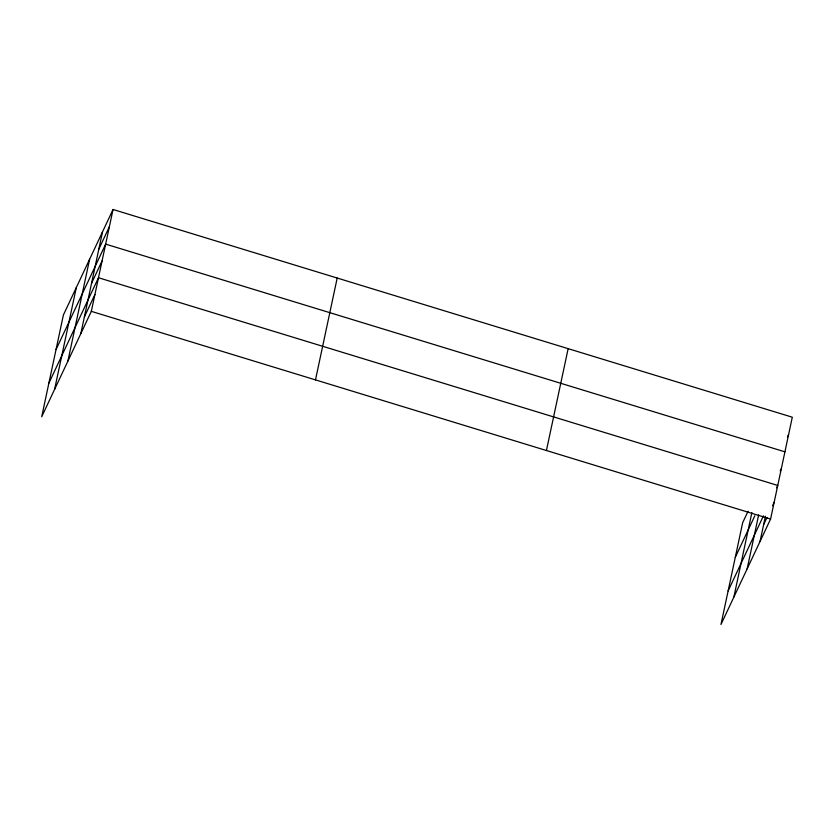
<?xml version="1.0" encoding="UTF-8"?>
<svg xmlns="http://www.w3.org/2000/svg" width="834" height="834" viewBox="0 0 834 834"><rect width="100%" height="100%" fill="white"/><g stroke="black" fill="none" stroke-linecap="round" stroke-linejoin="round"><path stroke-width="1.25" d="M54.596 389.374L76.321 287.532M67.888 361.132L89.603 259.28M80.794 333.725L102.509 231.873M113.038 209.49L63.415 314.939L41.7 416.791L91.323 311.343L113.038 209.49L792.3 417.208L770.585 519.061L720.962 624.51L742.677 522.657L748.056 511.242M315.481 379.887L337.197 278.035M546.426 450.516L568.142 348.664M733.857 597.102L751.882 512.566M747.149 568.851L758.669 514.839M760.045 541.443L765.424 516.236M98.819 249.189L109.348 226.806M56.034 349.571L105.657 244.122L784.919 451.84M91.542 283.31L102.071 260.927M48.862 383.181L98.485 277.732L777.747 485.451L776.642 487.807M84.37 316.92L94.909 294.538M787.505 436.88L788.61 434.524M735.296 557.289L754.843 515.756M780.228 471.002L781.333 468.645M728.124 590.899L763.454 515.829M763.631 524.638L766.957 517.57M772.503 505.79L774.171 502.256M91.323 311.343L770.585 519.061"/></g></svg>
